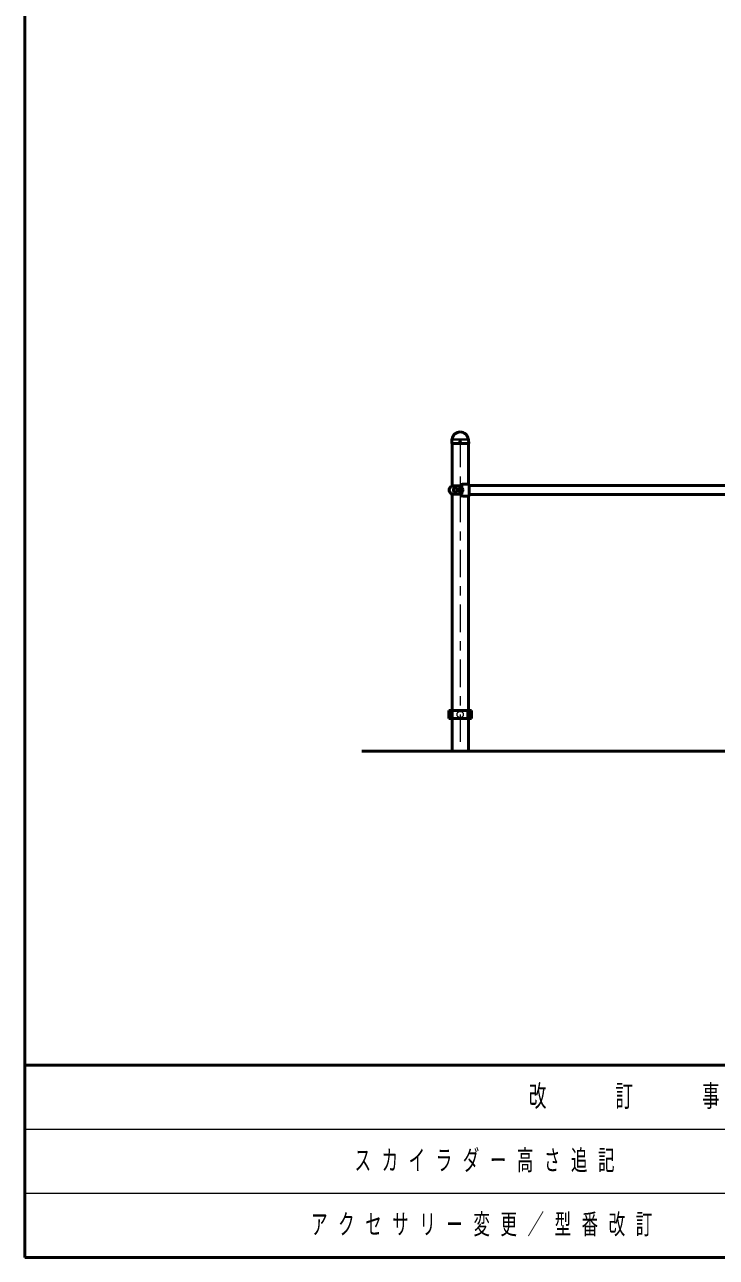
# Model space of a CAD drawing. Units: millimetres on the paper. Extents: x -385 to 0, y -594 to 267.
# Drawn here: x -385 to -309.5, y -297 to -162.4 of the extents above; entities that cross this region are included whole.
import ezdxf

# ---------------------------------------------------------------- set-up
doc = ezdxf.new("R2010")
doc.units = ezdxf.units.MM
doc.linetypes.add('USER1', pattern=[4.5, 2.5, -2])
doc.linetypes.add('USER2', pattern=[6, 3, -1, 1, -1])
doc.layers.add('LY_1', color=140, linetype='Continuous', lineweight=50)
doc.styles.add('ＭＳ ゴシック', font='')
doc.styles.get('ＭＳ ゴシック').set_extended_font_data('MS Gothic')

msp = doc.modelspace()

# ---------------------------------------------------------------- linework, layer by layer
at = {"layer": 'LY_1', "color": 7}
for p, q in [((-385, -30), (-385, -297)), ((-190.408, -241.718), (-348.198, -241.718)), ((-385, -276), (0, -276)), ((-385, -297), (0, -297))]:
    msp.add_line(p, q, dxfattribs=at)
at = {"layer": 'LY_1'}
for p, q in [((-338.411, -208.128), (-338.403, -207.732)), ((-338.411, -208.128), (-338.401, -208.138)), ((-336.563, -208.138), (-338.401, -208.138)), ((-338.378, -207.674), (-338.356, -207.652)), ((-338.373, -212.758), (-338.373, -208.138)), ((-336.586, -207.674), (-336.608, -207.652)), ((-336.591, -212.558), (-336.591, -208.138)), ((-336.563, -208.138), (-336.553, -208.128)), ((-336.553, -208.128), (-336.561, -207.732)), ((-336.507, -212.558), (-337.231, -212.558)), ((-336.507, -212.558), (-336.507, -213.858)), ((-338.616, -213.008), (-338.622, -213.008)), ((-338.616, -213.408), (-338.622, -213.408)), ((-338.404, -212.758), (-337.552, -212.758)), ((-338.402, -213.658), (-337.552, -213.658)), ((-338.373, -241.718), (-338.373, -213.658)), ((-337.805, -213.025), (-338.147, -213.007)), ((-337.805, -213.392), (-338.147, -213.41)), ((-337.805, -213.025), (-337.805, -213.392)), ((-337.512, -212.798), (-337.512, -213.618)), ((-337.311, -212.758), (-337.431, -212.758)), ((-337.431, -212.758), (-337.431, -213.658)), ((-337.311, -213.658), (-337.431, -213.658)), ((-337.311, -212.758), (-337.311, -213.658)), ((-337.311, -213.028), (-337.311, -213.388)), ((-337.311, -213.028), (-337.291, -213.028)), ((-337.311, -213.388), (-337.291, -213.388)), ((-336.507, -213.858), (-337.231, -213.858)), ((-337.191, -213.128), (-337.191, -213.288)), ((-336.591, -241.718), (-336.591, -213.858)), ((-293.457, -212.722), (-336.507, -212.722)), ((-293.457, -213.694), (-336.507, -213.694)), ((-338.718, -237.268), (-338.718, -238.168)), ((-336.246, -237.268), (-338.718, -237.268)), ((-336.246, -238.168), (-338.718, -238.168)), ((-338.552, -237.268), (-338.552, -238.168)), ((-336.647, -237.268), (-336.647, -238.168)), ((-336.46, -237.268), (-336.46, -238.168)), ((-336.401, -237.268), (-336.401, -238.168)), ((-336.246, -237.268), (-336.246, -238.168))]:
    msp.add_line(p, q, dxfattribs=at)
at = {"layer": 'LY_1', "color": 7, "lineweight": 13}
for p, q in [((-336.589, -207.708), (-338.375, -207.708)), ((-336.625, -207.638), (-338.336, -207.638)), ((-385, -283), (-243.5, -283)), ((-385, -290), (-243.5, -290))]:
    msp.add_line(p, q, dxfattribs=at)
at = {"layer": 'LY_1', "color": 7, "linetype": 'USER1', "lineweight": 13}
for p, q in [((-338.373, -207.718), (-336.591, -207.718)), ((-337.811, -213.308), (-337.811, -213.108)), ((-337.811, -213.108), (-337.311, -213.108)), ((-337.811, -213.308), (-337.311, -213.308)), ((-337.641, -213.033), (-337.805, -213.025)), ((-337.641, -213.383), (-337.805, -213.392)), ((-337.792, -213.038), (-337.792, -213.378)), ((-337.632, -213.038), (-337.792, -213.038)), ((-337.632, -213.378), (-337.792, -213.378)), ((-337.632, -213.043), (-337.632, -213.373)), ((-337.512, -213.088), (-337.632, -213.088)), ((-337.512, -213.328), (-337.632, -213.328)), ((-337.311, -213.088), (-337.431, -213.088)), ((-337.311, -213.328), (-337.431, -213.328))]:
    msp.add_line(p, q, dxfattribs=at)
at = {"layer": 'LY_1', "color": 7, "linetype": 'USER2', "lineweight": 13}
msp.add_line((-337.482, -207.718), (-337.482, -241.718), dxfattribs=at)
at = {"layer": 'LY_1'}
msp.add_circle((-337.482, -207.978), 0.06, dxfattribs=at)
at = {"layer": 'LY_1', "color": 7, "linetype": 'USER1', "lineweight": 13}
msp.add_circle((-337.482, -237.718), 0.34, dxfattribs=at)
at = {"layer": 'LY_1'}
for centre, radius, start, end in [((-337.482, -207.718), 0.864, 90, 173.3676), ((-337.482, -207.718), 0.864, 6.6324, 90), ((-338.319, -207.733), 0.084, 135, 178.99605), ((-338.396, -207.612), 0.056, 315, 353.3676), ((-336.568, -207.612), 0.056, 186.6324, 225), ((-336.645, -207.733), 0.084, 1.00395, 45), ((-337.231, -212.758), 0.2, 90, 180), ((-338.382, -213.208), 0.32, 143.1301, 216.8699), ((-338.382, -213.208), 0.3, 154.44159, 205.55841), ((-337.39, -213.683), 1.4, 140.22094, 154.44159), ((-337.39, -212.734), 1.4, 205.55841, 219.77906), ((-338.622, -213.028), 0.02, 90, 143.1301), ((-338.622, -213.388), 0.02, 216.8699, 270), ((-338.404, -212.838), 0.08, 90, 140.22094), ((-338.404, -213.578), 0.08, 219.77906, 270), ((-337.951, -213.208), 0.278, 154.69944, 205.30056), ((-336.936, -213.688), 1.4, 151.38495, 154.69944), ((-336.936, -212.729), 1.4, 205.30056, 208.61505), ((-338.148, -213.027), 0.02, 87, 151.38495), ((-338.148, -213.39), 0.02, 208.61505, 273), ((-337.552, -212.798), 0.04, 0, 90), ((-337.552, -213.618), 0.04, 270, 0), ((-337.231, -213.658), 0.2, 180, 270), ((-337.291, -213.128), 0.1, 0, 90), ((-337.291, -213.288), 0.1, 270, 0)]:
    msp.add_arc(centre, radius, start, end, dxfattribs=at)
at = {"layer": 'LY_1', "color": 7, "linetype": 'USER1', "lineweight": 13}
for centre, radius, start, end in [((-338.402, -212.778), 0.02, 0, 91.98888), ((-338.402, -213.638), 0.02, 270, 0), ((-337.642, -213.043), 0.01, 0, 88), ((-337.642, -213.043), 0.01, 0, 88), ((-337.642, -213.373), 0.01, 272, 0), ((-337.642, -213.373), 0.01, 273, 0)]:
    msp.add_arc(centre, radius, start, end, dxfattribs=at)

# ---------------------------------------------------------------- texts
at = {"layer": 'LY_1', "color": 7, "style": 'ＭＳ ゴシック'}
for s, insert, char_height, attachment_point in [('\\T1.64;\\W0.6;改\u3000\u3000訂\u3000\u3000事\u3000\u3000項', (-314.25, -279.5), 2.346, 5), ('\\T1.64;\\W0.6;スカイラダー高さ追記', (-334.25, -286.5), 2.199, 5), ('\\T1.64;\\W0.6;アクセサリー変更／型番改訂', (-353.75, -293.5), 2.199, 4)]:
    msp.add_mtext(s, dxfattribs=dict(at, insert=insert, char_height=char_height, attachment_point=attachment_point))

doc.saveas('drawing.dxf')
